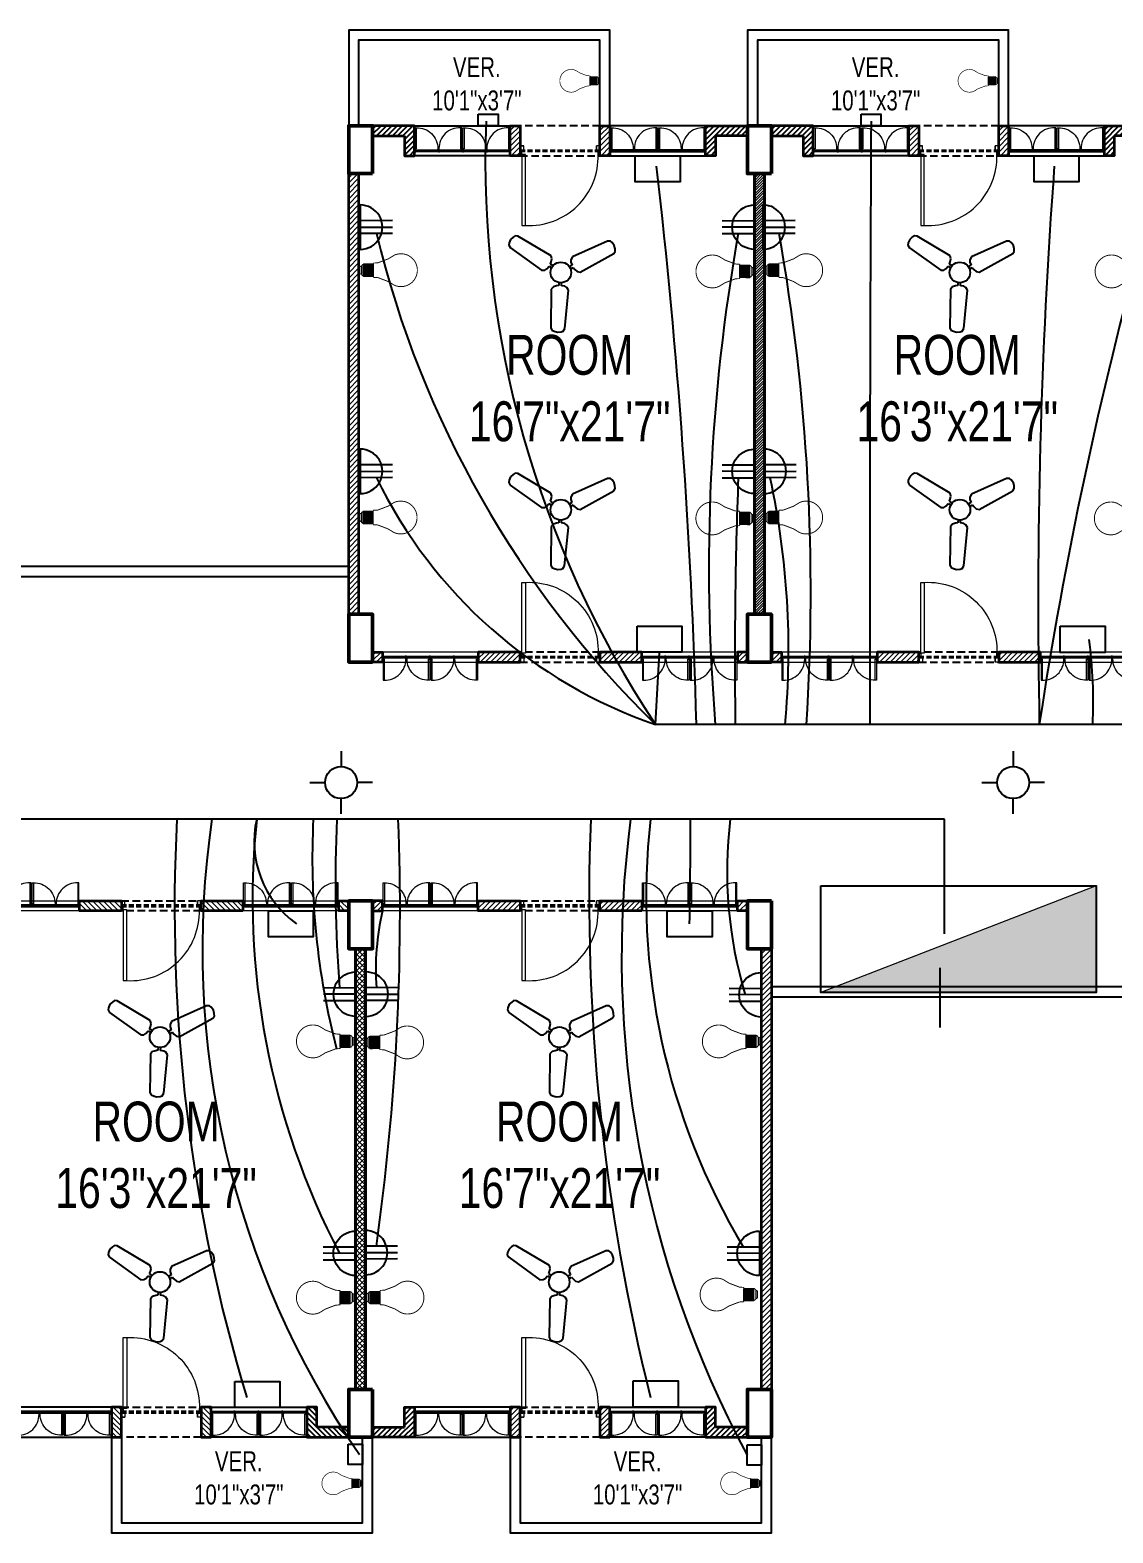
# Model space of a CAD drawing. Header units: inches. Extents: x -20263 to 10253, y -4567 to 3195.
# Drawn here: x -2038 to -1495, y -20 to 733 of the extents above; entities that cross this region are included whole.
import ezdxf

# ---------------------------------------------------------------- set-up
doc = ezdxf.new("R2010")
doc.units = ezdxf.units.IN
doc.header["$MEASUREMENT"] = 0
doc.linetypes.add('ACAD_ISO02W100', pattern=[15, 12, -3])
doc.linetypes.add('DASHED2', pattern=[0.375, 0.25, -0.125])
for name, color, linetype, lineweight in [('A-TEXT', 7, 'Continuous', 5), ('ar-DOOR-WOOD', 44, 'Continuous', 0), ('Main Wall', 250, 'Continuous', 13), ('WALL_SEC_', 170, 'Continuous', 25), ('walll', 7, 'Continuous', 30)]:
    doc.layers.add(name, color=color, linetype=linetype, lineweight=lineweight)
doc.layers.add('hatch brick', color=32, linetype='Continuous', lineweight=0, transparency=0.4)
doc.layers.add('liveline', color=1, linetype='Continuous')
doc.styles.add('SIMPLE', font='romantic.ttf')
pattern_1 = [(45, (-57470.1738, -18662.442), (-1.325825215, 1.325825215), [])]
pattern_2 = [(45, (-1500168.0352, -132548.724), (-1.3258252147, 1.3258252147), [])]

# ---------------------------------------------------------------- blocks, each defined once
blk = doc.blocks.new('DOOR_45')
at = {"layer": 'ar-DOOR-WOOD'}
for p, q in [((-11008.75, 15426.44), (-11008.75, 15424.44)), ((-10968.75, 15426.44), (-11008.75, 15426.44)), ((-10968.75, 15427.44), (-10963.75, 15427.44)), ((-10968.75, 15427.44), (-10968.75, 15426.44)), ((-10968.75, 15424.44), (-10968.75, 15426.44)), ((-10968.75, 15426.44), (-10966.75, 15426.44)), ((-10966.75, 15426.44), (-10966.75, 15425.44)), ((-10966.75, 15425.44), (-10963.75, 15425.44)), ((-10963.75, 15427.44), (-10963.75, 15425.44)), ((-11008.75, 15424.44), (-10968.75, 15424.44)), ((-10968.75, 15382.44), (-10968.75, 15383.44)), ((-10968.75, 15383.44), (-10966.75, 15383.44)), ((-10968.75, 15382.44), (-10963.75, 15382.44)), ((-10966.75, 15384.44), (-10963.75, 15384.44)), ((-10966.75, 15383.44), (-10966.75, 15384.44)), ((-10963.75, 15382.44), (-10963.75, 15384.44))]:
    blk.add_line(p, q, dxfattribs=at)
for points in [[(-10968.75, 15426.44), (-11008.75, 15426.44), (-11008.75, 15424.44), (-10968.75, 15424.44)], [(-10963.75, 15427.44), (-10968.75, 15427.44), (-10968.75, 15426.44), (-10966.75, 15426.44), (-10966.75, 15425.44), (-10963.75, 15425.44)], [(-10968.75, 15383.44), (-10968.75, 15382.44), (-10963.75, 15382.44), (-10963.75, 15384.44), (-10966.75, 15384.44), (-10966.75, 15383.44)]]:
    blk.add_lwpolyline(points, close=True, dxfattribs=at)
blk.add_arc((-10969.89, 15422.35), 38.92, 176.90834, 271.67702, dxfattribs=at)
blk = doc.blocks.new('DOOR_40')
at = {"layer": 'ar-DOOR-WOOD'}
for p, q in [((-11029.1, 15421.4), (-11064.1, 15421.4)), ((-11064.1, 15421.4), (-11064.1, 15419.4)), ((-11064.1, 15419.4), (-11029.1, 15419.4)), ((-11029.1, 15422.4), (-11024.1, 15422.4)), ((-11029.1, 15422.4), (-11029.1, 15421.4)), ((-11029.1, 15419.4), (-11029.1, 15421.4)), ((-11029.1, 15421.4), (-11027.1, 15421.4)), ((-11027.1, 15421.4), (-11027.1, 15420.4)), ((-11027.1, 15420.4), (-11024.1, 15420.4)), ((-11024.1, 15422.4), (-11024.1, 15420.4)), ((-11029.1, 15383.4), (-11027.1, 15383.4)), ((-11029.1, 15382.4), (-11029.1, 15383.4)), ((-11029.1, 15382.4), (-11024.1, 15382.4)), ((-11027.1, 15383.4), (-11027.1, 15384.4)), ((-11027.1, 15384.4), (-11024.1, 15384.4)), ((-11024.1, 15382.4), (-11024.1, 15384.4))]:
    blk.add_line(p, q, dxfattribs=at)
blk.add_arc((-11029.4, 15418.2), 34.8, 178.03, 270.3561, dxfattribs=at)
blk = doc.blocks.new('room 1')
h = blk.add_hatch()
h.set_pattern_fill('ANSI31', color=256, scale=15)
h.paths.add_polyline_path([(1498318.01, 133229.01), (1498318.01, 133219.01), (1498323.01, 133219.01), (1498323.01, 133234.01), (1498302.01, 133234.01), (1498302.01, 133229.01), (1498302.01, 133229.01)])
h = blk.add_hatch()
h.set_pattern_fill('ANSI31', color=256, scale=15)
h.paths.add_polyline_path([(1498474.01, 133229.01), (1498474.01, 133219.01), (1498469.01, 133219.01), (1498469.01, 133234.01), (1498490.01, 133234.01), (1498490.01, 133229.01), (1498490.01, 133229.01)])
at = {"layer": 'hatch brick'}
h = blk.add_hatch(dxfattribs=at)
h.set_pattern_fill('ANSI31', color=256, scale=15)
h.set_pattern_definition([(45, (69, 2), (-1.3258252147, 1.3258252147), [])])
h.paths.add_polyline_path([(1498376.01, 133234.01), (1498376.01, 133219.01), (1498376.01, 133219.01), (1498371.01, 133219.01), (1498371.01, 133234.01)])
h = blk.add_hatch(dxfattribs=at)
h.set_pattern_fill('ANSI31', color=256, scale=15)
h.set_pattern_definition([(45, (114, 2), (-1.3258252147, 1.3258252147), [])])
h.paths.add_polyline_path([(1498421.01, 133234.01), (1498421.01, 133219.01), (1498421.01, 133219.01), (1498416.01, 133219.01), (1498416.01, 133234.01)])
h = blk.add_hatch(dxfattribs=at)
h.set_pattern_fill('ANSI31', color=256, scale=15)
h.paths.add_polyline_path([(1498298.51, 132989.01), (1498293.51, 132989.01), (1498293.51, 133210.01), (1498298.51, 133210.01)])
h = blk.add_hatch(dxfattribs=at)
h.set_pattern_fill('ANSI31', color=256, scale=15)
h.paths.add_polyline_path([(1498493.51, 132989.01), (1498498.51, 132989.01), (1498498.51, 133210.01), (1498493.51, 133210.01)])
h = blk.add_hatch(dxfattribs=at)
h.set_pattern_fill('ANSI31', color=256, scale=15)
h.set_pattern_definition([(45, (-14.5, 0), (-1.3258252147, 1.3258252147), [])])
h.paths.add_polyline_path([(1498302.01, 132970.01), (1498307.01, 132970.01), (1498307.01, 132965.01), (1498302.01, 132965.01)])
h = blk.add_hatch(dxfattribs=at)
h.set_pattern_fill('ANSI31', color=256, scale=15)
h.set_pattern_definition([(45, (-5, -252), (-1.3258252147, 1.3258252147), [])])
h.paths.add_polyline_path([(1498376.01, 132970.01), (1498355.01, 132970.01), (1498355.01, 132965.01), (1498376.01, 132965.01)])
h = blk.add_hatch(dxfattribs=at)
h.set_pattern_fill('ANSI31', color=256, scale=15)
h.set_pattern_definition([(45, (1.2113, 4e-09), (-1.3258252147, 1.3258252147), [])])
h.paths.add_polyline_path([(1498437.01, 132970.01), (1498416.01, 132970.01), (1498416.01, 132965.01), (1498437.01, 132965.01)])
h = blk.add_hatch(dxfattribs=at)
h.set_pattern_fill('ANSI31', color=256, scale=15)
h.paths.add_polyline_path([(1498490.01, 132970.01), (1498485.01, 132970.01), (1498485.01, 132965.01), (1498490.01, 132965.01)])
for points in [[(1498323.01, 133234.01), (1498371.01, 133234.01), (1498371.01, 133219.01), (1498323.01, 133219.01)], [(1498469.01, 133234.01), (1498421.01, 133234.01), (1498421.01, 133219.01), (1498469.01, 133219.01)]]:
    blk.add_lwpolyline(points, close=True)
at = {"linetype": 'DASHED2', "ltscale": 15}
for points in [[(1498376.01, 133219.01), (1498416.01, 133219.01), (1498416.01, 133234.01), (1498376.01, 133234.01)], [(1498376.01, 132965.01), (1498416.01, 132965.01), (1498416.01, 132970.01), (1498376.01, 132970.01)]]:
    blk.add_lwpolyline(points, close=True, dxfattribs=at)
at = {"layer": 'Main Wall', "color": 1, "lineweight": 50}
for points in [[(1498302.01, 133210.01), (1498290.01, 133210.01), (1498290.01, 133234.01), (1498302.01, 133234.01), (1498302.01, 133210.01)], [(1498502.01, 133210.01), (1498490.01, 133210.01), (1498490.01, 133234.01), (1498502.01, 133234.01), (1498502.01, 133210.01)], [(1498302.01, 132965.01), (1498290.01, 132965.01), (1498290.01, 132989.01), (1498302.01, 132989.01), (1498302.01, 132965.01)], [(1498502.01, 132965.01), (1498490.01, 132965.01), (1498490.01, 132989.01), (1498502.01, 132989.01), (1498502.01, 132965.01)]]:
    blk.add_lwpolyline(points, dxfattribs=at)
at = {"layer": 'Main Wall', "lineweight": 35}
for points in [[(1498318.01, 133229.01), (1498318.01, 133219.01), (1498323.01, 133219.01), (1498323.01, 133234.01), (1498302.01, 133234.01), (1498302.01, 133229.01), (1498302.01, 133229.01), (1498302.01, 133229.01), (1498318.01, 133229.01)], [(1498474.01, 133229.01), (1498474.01, 133219.01), (1498469.01, 133219.01), (1498469.01, 133234.01), (1498490.01, 133234.01), (1498490.01, 133229.01), (1498490.01, 133229.01), (1498490.01, 133229.01), (1498474.01, 133229.01)], [(1498376.01, 132970.01), (1498376.01, 132970.01), (1498355.01, 132970.01), (1498355.01, 132965.01), (1498376.01, 132965.01), (1498376.01, 132970.01)]]:
    blk.add_lwpolyline(points, dxfattribs=at)
for points in [[(1498376.01, 133234.01), (1498376.01, 133219.01), (1498376.01, 133219.01), (1498376.01, 133219.01), (1498371.01, 133219.01), (1498371.01, 133234.01)], [(1498421.01, 133234.01), (1498421.01, 133219.01), (1498421.01, 133219.01), (1498421.01, 133219.01), (1498416.01, 133219.01), (1498416.01, 133234.01)], [(1498298.51, 132989.01), (1498293.51, 132989.01), (1498293.51, 133210.01), (1498298.51, 133210.01)], [(1498493.51, 132989.01), (1498498.51, 132989.01), (1498498.51, 133210.01), (1498493.51, 133210.01)], [(1498302.01, 132970.01), (1498307.01, 132970.01), (1498307.01, 132965.01), (1498302.01, 132965.01)], [(1498437.01, 132970.01), (1498416.01, 132970.01), (1498416.01, 132965.01), (1498437.01, 132965.01)], [(1498490.01, 132970.01), (1498485.01, 132970.01), (1498485.01, 132965.01), (1498490.01, 132965.01)]]:
    blk.add_lwpolyline(points, close=True, dxfattribs=at)
at = {"layer": 'Main Wall', "color": 150}
for points in [[(1498371.01, 133221.01), (1498323.61, 133221.01), (1498323.61, 133222.01), (1498371.01, 133222.01)], [(1498371.01, 133221.01), (1498323.61, 133221.01), (1498323.61, 133221.51), (1498371.01, 133221.51)], [(1498421.01, 133221.01), (1498468.41, 133221.01), (1498468.41, 133222.01), (1498421.01, 133222.01)], [(1498421.01, 133221.01), (1498468.41, 133221.01), (1498468.41, 133221.51), (1498421.01, 133221.51)], [(1498307.01, 132968.01), (1498354.41, 132968.01), (1498354.41, 132967.01), (1498307.01, 132967.01)], [(1498307.01, 132968.01), (1498354.41, 132968.01), (1498354.41, 132967.51), (1498307.01, 132967.51)], [(1498437.61, 132968.01), (1498484.41, 132968.01), (1498484.41, 132967.01), (1498437.61, 132967.01)], [(1498437.61, 132968.01), (1498484.41, 132968.01), (1498484.41, 132967.51), (1498437.61, 132967.51)]]:
    blk.add_lwpolyline(points, close=True, dxfattribs=at)
at = {"layer": 'Main Wall', "color": 150, "linetype": 'DASHED2', "ltscale": 10}
for points in [[(1498376.01, 133222.01), (1498416.01, 133222.01), (1498416.01, 133221.01), (1498376.01, 133221.01)], [(1498376.01, 133222.01), (1498416.01, 133222.01), (1498416.01, 133221.51), (1498376.01, 133221.51)], [(1498376.01, 132968.01), (1498416.01, 132968.01), (1498416.01, 132967.01), (1498376.01, 132967.01)], [(1498376.01, 132968.01), (1498416.01, 132968.01), (1498416.01, 132967.51), (1498376.01, 132967.51)]]:
    blk.add_lwpolyline(points, close=True, dxfattribs=at)
at = {"layer": 'Main Wall'}
for points in [[(1498307.01, 132965.01), (1498355.01, 132965.01), (1498355.01, 132970.01), (1498307.01, 132970.01)], [(1498437.01, 132965.01), (1498485.01, 132965.01), (1498485.01, 132970.01), (1498437.01, 132970.01)]]:
    blk.add_lwpolyline(points, close=True, dxfattribs=at)
at = {"layer": 'Main Wall', "extrusion": (0, 0, -1)}
for name, p, xscale, yscale, zscale, rotation in [('DOOR_40', (-1502949.75, 129913.77), 0.2999999999999545, 0.2999999999999545, -0.2999999999999545, 270), ('DOOR_40', (-1502973.75, 129913.77), 0.2999999999999545, 0.2999999999999545, -0.2999999999999545, 270), ('DOOR_40', (-1493818.28, 129913.77), -0.2999999999999545, 0.2999999999999545, -0.2999999999999545, 90), ('DOOR_40', (-1493842.28, 129913.77), -0.2999999999999545, 0.2999999999999545, -0.2999999999999545, 90), ('DOOR_45', (-1512089.3, 142969.57), -0.8888888888889142, 0.8888888888889142, -0.8888888888889142, 270), ('DOOR_45', (-1512089.3, 123219.46), 0.8888888888889142, 0.8888888888889142, -0.8888888888889142, 270), ('DOOR_40', (-1493704.28, 136275.25), 0.2999999999999545, 0.2999999999999545, -0.2999999999999545, 90), ('DOOR_40', (-1493728.28, 136275.25), 0.2999999999999545, 0.2999999999999545, -0.2999999999999545, 90), ('DOOR_40', (-1493834.28, 136275.25), 0.2999999999999545, 0.2999999999999545, -0.2999999999999545, 90), ('DOOR_40', (-1493858.28, 136275.25), 0.2999999999999545, 0.2999999999999545, -0.2999999999999545, 90)]:
    blk.add_blockref(name, p, dxfattribs=dict(at, xscale=xscale, yscale=yscale, zscale=zscale, rotation=rotation))
at = {"layer": 'Main Wall'}
for p, xscale, yscale, zscale, rotation in [((1493720.28, 129913.77), 0.2999999999999545, 0.2999999999999545, 0.2999999999999545, 270), ((1493744.28, 129913.77), 0.2999999999999545, 0.2999999999999545, 0.2999999999999545, 270), ((1503047.75, 129913.77), -0.2999999999999545, 0.2999999999999545, 0.2999999999999546, 90), ((1503071.75, 129913.77), -0.2999999999999545, 0.2999999999999545, 0.2999999999999546, 90), ((1502933.75, 136275.25), 0.2999999999999546, 0.2999999999999546, 0.2999999999999546, 90), ((1502957.75, 136275.25), 0.2999999999999546, 0.2999999999999546, 0.2999999999999546, 90), ((1503063.75, 136275.25), 0.2999999999999546, 0.2999999999999546, 0.2999999999999546, 90), ((1503087.75, 136275.25), 0.2999999999999546, 0.2999999999999546, 0.2999999999999546, 90)]:
    blk.add_blockref('DOOR_40', p, dxfattribs=dict(at, xscale=xscale, yscale=yscale, zscale=zscale, rotation=rotation))
blk = doc.blocks.new('LED')
for p, q in [((-12.1, -25.6), (11.9, -25.6)), ((-11.6, -7.7), (11.7, -7.7)), ((-11.6, -11), (11.7, -9.6)), ((-11.6, -13.3), (11.7, -11.8)), ((-11.5, -15.5), (11.8, -14.1)), ((-11.3, -17.8), (11.9, -16.3)), ((-11.2, -20), (12.1, -18.6)), ((-11.2, -22.2), (12.1, -20.8)), ((-11.2, -24.5), (12.1, -23.1))]:
    blk.add_line(p, q)
at = {"lineweight": 9}
blk.add_line((7.8, -3.1), (-7.8, -3.1), dxfattribs=at)
for points, const_width in [([(5.3, 0), (5.4, 0), (5.7, 0), (6.1, -0.1), (6.6, -0.3), (7, -0.6), (7.2, -0.9), (7.4, -1.2), (7.5, -1.5), (7.7, -2), (7.7, -2.5), (7.8, -3.1), (7.7, -2.5), (7.7, -2), (7.5, -1.5), (7.4, -1.2), (7.2, -0.9), (7, -0.6), (6.6, -0.3), (6.1, -0.1), (5.7, 0), (5.4, 0), (5.3, 0), (-5.3, 0), (-5.4, 0), (-5.5, 0), (-5.8, 0), (-6.1, -0.1), (-6.4, -0.2), (-6.7, -0.5), (-7, -0.7), (-7.3, -1.1), (-7.6, -1.7), (-7.7, -2.3), (-7.8, -3.1), (-7.8, -3.1), (-7.9, -3.2), (-8.1, -3.2), (-8.3, -3.3), (-8.9, -3.6), (-9.6, -4.1), (-10.3, -4.7), (-11, -5.4), (-11.2, -5.9), (-11.4, -6.4), (-11.6, -7), (-11.6, -7.7), (-12.2, -7.7), (-12.1, -26)], 2), ([(-5.3, 0), (-5.4, 0), (-5.5, 0), (-5.8, 0), (-6.1, -0.1), (-6.4, -0.2), (-6.7, -0.5), (-7, -0.7), (-7.3, -1.1), (-7.6, -1.7), (-7.7, -2.3), (-7.8, -3.1)], 1), ([(-0.1, -111.1), (-0.2, -111.1), (-1, -111.1), (-1.8, -111.1), (-2.6, -111.1), (-3.4, -111), (-4.2, -110.9), (-5, -110.8), (-5.8, -110.6), (-6.6, -110.5), (-7.4, -110.3), (-8.1, -110.1), (-8.9, -109.9), (-9.6, -109.7), (-10.4, -109.5), (-11.1, -109.2), (-11.8, -108.9), (-12.5, -108.7), (-13.2, -108.3), (-13.9, -108), (-14.6, -107.7), (-15.3, -107.3), (-16, -106.9), (-16.6, -106.6), (-17.3, -106.2), (-17.9, -105.7), (-18.5, -105.3), (-19.2, -104.8), (-19.8, -104.4), (-20.4, -103.9), (-20.9, -103.4), (-21.5, -102.9), (-22.1, -102.4), (-22.6, -101.9), (-23.1, -101.3), (-23.7, -100.8), (-24.2, -100.2), (-24.6, -99.6), (-25.1, -99), (-25.6, -98.4), (-26, -97.8), (-26.5, -97.2), (-26.9, -96.5), (-27.3, -95.9), (-27.7, -95.2), (-28.1, -94.6), (-28.4, -93.9), (-28.8, -93.2), (-29.1, -92.5), (-29.4, -91.8), (-29.7, -91.1), (-30, -90.4), (-30.2, -89.6), (-30.5, -88.9), (-30.7, -88.1), (-30.9, -87.4), (-31.1, -86.6), (-31.2, -85.9), (-31.4, -85.1), (-31.5, -84.3), (-31.6, -83.5), (-31.7, -82.7), (-31.8, -81.9), (-31.8, -81.1), (-31.9, -80.3), (-31.9, -79.5), (-31.9, -78.2), (-31.8, -77), (-31.7, -75.8), (-31.5, -74.6), (-31.3, -73.4), (-31.1, -72.2), (-30.8, -71.1), (-30.4, -69.9), (-30, -68.8), (-29.6, -67.7), (-29.2, -66.6), (-22.1, -55), (-14.6, -35.3), (-14.1, -29.7), (-14.1, -27.1), (-12.1, -25.6)], 1.8), ([(-0.1, -111.1), (0, -111.1), (0.8, -111.1), (1.6, -111.1), (2.5, -111.1), (3.3, -111), (4, -110.9), (4.8, -110.8), (5.6, -110.6), (6.4, -110.5), (7.2, -110.3), (7.9, -110.1), (8.7, -109.9), (9.4, -109.7), (10.2, -109.5), (10.9, -109.2), (11.6, -108.9), (12.3, -108.7), (13, -108.3), (13.7, -108), (14.4, -107.7), (15.1, -107.3), (15.8, -106.9), (16.4, -106.6), (17.1, -106.2), (17.7, -105.7), (18.3, -105.3), (19, -104.8), (19.6, -104.4), (20.2, -103.9), (20.7, -103.4), (21.3, -102.9), (21.9, -102.4), (22.4, -101.9), (22.9, -101.3), (23.5, -100.8), (24, -100.2), (24.5, -99.6), (24.9, -99), (25.4, -98.4), (25.8, -97.8), (26.3, -97.2), (26.7, -96.5), (27.1, -95.9), (27.5, -95.2), (27.9, -94.6), (28.2, -93.9), (28.6, -93.2), (28.9, -92.5), (29.2, -91.8), (29.5, -91.1), (29.8, -90.4), (30, -89.6), (30.3, -88.9), (30.5, -88.1), (30.7, -87.4), (30.9, -86.6), (31, -85.9), (31.2, -85.1), (31.3, -84.3), (31.4, -83.5), (31.5, -82.7), (31.6, -81.9), (31.6, -81.1), (31.7, -80.3), (31.7, -79.5), (31.7, -78.2), (31.6, -77), (31.5, -75.8), (31.3, -74.6), (31.1, -73.4), (30.9, -72.2), (30.6, -71.1), (30.2, -69.9), (29.9, -68.8), (29.4, -67.7), (29, -66.6), (21.9, -55), (14.4, -35.3), (13.9, -29.7), (13.9, -27.1), (11.9, -25.6)], 1.8), ([(11.9, -26.1), (11.9, -7.7), (11.7, -7.7), (11.6, -7), (11.4, -6.4), (11.2, -5.9), (11, -5.4), (10.3, -4.7), (9.6, -4.1), (8.9, -3.6), (8.3, -3.3), (7.9, -3.2), (7.8, -3.1), (7.8, -3.1)], 2)]:
    blk.add_lwpolyline(points, dxfattribs=dict(const_width=const_width))
at = {"color": 7, "lineweight": 20}
blk.add_open_spline([(-9.8, -25.6), (-9.8, -25.6), (9.4, -25.6), (9.4, -25.6)], degree=3, dxfattribs=at)
blk = doc.blocks.new('6')
at = {"color": 7}
for p, q in [((3268, -2243), (3260, -2275)), ((3260, -2275), (3351, -2687)), ((3285, -2228), (3268, -2243)), ((3322, -2211), (3285, -2228)), ((3359, -2211), (3322, -2211)), ((3387, -2215), (3359, -2211)), ((3407, -2236), (3387, -2215)), ((3533, -2638), (3407, -2236)), ((3351, -2687), (3378, -2709)), ((3378, -2709), (3403, -2714)), ((3403, -2714), (3440, -2709)), ((3440, -2709), (3450, -2742)), ((3468, -2701), (3489, -2690)), ((3477, -2735), (3468, -2701)), ((3489, -2690), (3518, -2669)), ((3518, -2669), (3533, -2638)), ((3291, -2913), (3005, -3223)), ((3325, -2910), (3291, -2913)), ((3357, -2925), (3325, -2910)), ((3378, -2938), (3357, -2925)), ((3403, -2913), (3378, -2938)), ((3399, -2958), (3423, -2933)), ((3422, -2988), (3399, -2958)), ((3594, -2888), (3628, -2897)), ((3635, -2869), (3601, -2861)), ((3628, -2897), (3627, -2922)), ((3627, -2922), (3631, -2958)), ((3631, -2958), (3650, -2985)), ((3649, -2835), (3635, -2869)), ((3666, -2816), (3649, -2835)), ((3699, -2804), (3666, -2816)), ((4101, -2931), (3699, -2804)), ((4124, -2954), (4101, -2931)), ((4129, -2976), (4124, -2954)), ((3113, -3331), (3424, -3046)), ((3429, -3011), (3422, -2988)), ((3424, -3046), (3429, -3011)), ((3650, -2985), (4061, -3078)), ((4061, -3078), (4089, -3071)), ((4089, -3071), (4107, -3048)), ((4107, -3048), (4125, -3016)), ((4125, -3016), (4129, -2976)), ((3005, -3223), (2997, -3251)), ((2997, -3251), (3008, -3278)), ((3008, -3278), (3026, -3309)), ((3026, -3309), (3059, -3333)), ((3059, -3333), (3081, -3340)), ((3081, -3340), (3113, -3331))]:
    blk.add_line(p, q, dxfattribs=at)
blk.add_circle((3491, -2846), 113, dxfattribs=at)
blk = doc.blocks.new('3 pin')
at = {"layer": 'WALL_SEC_', "color": 3, "lineweight": 25}
for p, q in [((10035.5, 6358.5), (10035.5, 6351.5)), ((10045.69, 6353.52), (10035.5, 6353.52)), ((10035.5, 6351.5), (10035.5, 6344.5)), ((10035.5, 6351.5), (10045.69, 6351.5)), ((10045.69, 6349.48), (10035.5, 6349.48))]:
    blk.add_line(p, q, dxfattribs=at)
blk.add_arc((10035.5, 6351.5), 7, 270, 90, dxfattribs=at)

msp = doc.modelspace()

# ---------------------------------------------------------------- hatches: boundary and pattern name
h = msp.add_hatch()
h.set_pattern_fill('ANSI31', color=256, scale=15)
h.set_pattern_definition(pattern_2)
h.paths.add_polyline_path([(-1850.022, 680.289), (-1850.022, 670.289), (-1845.022, 670.289), (-1845.022, 685.289), (-1866.022, 685.289), (-1866.022, 680.289), (-1866.022, 680.289)])
h = msp.add_hatch()
h.set_pattern_fill('ANSI31', color=256, scale=15)
h.set_pattern_definition(pattern_2)
h.paths.add_polyline_path([(-1694.022, 680.289), (-1694.022, 670.289), (-1699.022, 670.289), (-1699.022, 685.289), (-1678.022, 685.289), (-1678.022, 680.289), (-1678.022, 680.289)])
h = msp.add_hatch()
h.set_pattern_fill('ANSI31', color=256, scale=15)
h.set_pattern_definition(pattern_1)
h.paths.add_polyline_path([(-1850.022, 32.539), (-1850.022, 42.539), (-1845.022, 42.539), (-1845.022, 27.539), (-1866.022, 27.539), (-1866.022, 32.539), (-1866.022, 32.539)])
h = msp.add_hatch()
h.set_pattern_fill('ANSI31', color=256, scale=15)
h.set_pattern_definition(pattern_1)
h.paths.add_polyline_path([(-1694.022, 32.539), (-1694.022, 42.539), (-1699.022, 42.539), (-1699.022, 27.539), (-1678.022, 27.539), (-1678.022, 32.539), (-1678.022, 32.539)])
at = {"layer": 'hatch brick'}
h = msp.add_hatch(dxfattribs=at)
h.set_pattern_fill('ANSI31', color=256, scale=15)
h.set_pattern_definition([(45, (-1500099.0352, -132546.724), (-1.3258252147, 1.3258252147), [])])
h.paths.add_polyline_path([(-1792.022, 685.289), (-1792.022, 670.289), (-1792.022, 670.289), (-1797.022, 670.289), (-1797.022, 685.289)])
h = msp.add_hatch(dxfattribs=at)
h.set_pattern_fill('ANSI31', color=256, scale=15)
h.set_pattern_definition([(45, (-1500054.0352, -132546.724), (-1.3258252147, 1.3258252147), [])])
h.paths.add_polyline_path([(-1747.022, 685.289), (-1747.022, 670.289), (-1747.022, 670.289), (-1752.022, 670.289), (-1752.022, 685.289)])
h = msp.add_hatch(dxfattribs=at)
h.set_pattern_fill('ANSI31', color=256, scale=15)
h.set_pattern_definition([(45, (-1500171.5352, -132548.724), (-1.3258252147, 1.3258252147), [])])
h.paths.add_polyline_path([(-1873.022, 440.289), (-1878.022, 440.289), (-1878.022, 661.289), (-1873.022, 661.289)])
h = msp.add_hatch(dxfattribs=at)
h.set_pattern_fill('ANSI31', color=256, scale=15)
h.set_pattern_definition(pattern_2)
h.paths.add_polyline_path([(-1674.522, 440.289), (-1669.522, 440.289), (-1669.522, 661.289), (-1674.522, 661.289)])
h = msp.add_hatch(dxfattribs=at)
h.set_pattern_fill('ANSI31', color=256, scale=15)
h.set_pattern_definition([(45, (-1500182.5352, -132548.724), (-1.3258252147, 1.3258252147), [])])
h.paths.add_polyline_path([(-1866.022, 421.289), (-1861.022, 421.289), (-1861.022, 416.289), (-1866.022, 416.289)])
h = msp.add_hatch(dxfattribs=at)
h.set_pattern_fill('ANSI31', color=256, scale=15)
h.set_pattern_definition([(45, (-1500173.0352, -132800.724), (-1.3258252147, 1.3258252147), [])])
h.paths.add_polyline_path([(-1792.022, 421.289), (-1813.022, 421.289), (-1813.022, 416.289), (-1792.022, 416.289)])
h = msp.add_hatch(dxfattribs=at)
h.set_pattern_fill('ANSI31', color=256, scale=15)
h.set_pattern_definition([(45, (-1500166.8239, -132548.724), (-1.3258252147, 1.3258252147), [])])
h.paths.add_polyline_path([(-1731.022, 421.289), (-1752.022, 421.289), (-1752.022, 416.289), (-1731.022, 416.289)])
h = msp.add_hatch(dxfattribs=at)
h.set_pattern_fill('ANSI31', color=256, scale=15)
h.set_pattern_definition(pattern_2)
h.paths.add_polyline_path([(-1678.022, 421.289), (-1683.022, 421.289), (-1683.022, 416.289), (-1678.022, 416.289)])
h = msp.add_hatch(dxfattribs=at)
h.set_pattern_fill('ANSI31', color=256, scale=15)
h.set_pattern_definition([(45, (-57484.6738, -18662.442), (-1.325825215, 1.325825215), [])])
h.paths.add_polyline_path([(-1866.022, 291.539), (-1861.022, 291.539), (-1861.022, 296.539), (-1866.022, 296.539)])
h = msp.add_hatch(dxfattribs=at)
h.set_pattern_fill('ANSI31', color=256, scale=15)
h.set_pattern_definition([(45, (-57475.1738, -18914.442), (-1.325825215, 1.325825215), [])])
h.paths.add_polyline_path([(-1792.022, 291.539), (-1813.022, 291.539), (-1813.022, 296.539), (-1792.022, 296.539)])
h = msp.add_hatch(dxfattribs=at)
h.set_pattern_fill('ANSI31', color=256, scale=15)
h.set_pattern_definition([(45, (-57468.9625, -18662.442), (-1.325825215, 1.325825215), [])])
h.paths.add_polyline_path([(-1731.022, 291.539), (-1752.022, 291.539), (-1752.022, 296.539), (-1731.022, 296.539)])
h = msp.add_hatch(dxfattribs=at)
h.set_pattern_fill('ANSI31', color=256, scale=15)
h.set_pattern_definition(pattern_1)
h.paths.add_polyline_path([(-1678.022, 291.539), (-1683.022, 291.539), (-1683.022, 296.539), (-1678.022, 296.539)])
h = msp.add_hatch(dxfattribs=at)
h.set_pattern_fill('ANSI31', color=256, scale=15)
h.set_pattern_definition(pattern_1)
h.paths.add_polyline_path([(-1869.522, 272.539), (-1874.522, 272.539), (-1874.522, 51.539), (-1869.522, 51.539)])
h = msp.add_hatch(dxfattribs=at)
h.set_pattern_fill('ANSI31', color=256, scale=15)
h.set_pattern_definition([(45, (-57466.6738, -18662.442), (-1.325825215, 1.325825215), [])])
h.paths.add_polyline_path([(-1671.022, 272.539), (-1666.022, 272.539), (-1666.022, 51.539), (-1671.022, 51.539)])
h = msp.add_hatch(dxfattribs=at)
h.set_pattern_fill('ANSI31', color=256, scale=15)
h.set_pattern_definition([(45, (-57401.1738, -18660.442), (-1.325825215, 1.325825215), [])])
h.paths.add_polyline_path([(-1792.022, 27.539), (-1792.022, 42.539), (-1792.022, 42.539), (-1797.022, 42.539), (-1797.022, 27.539)])
h = msp.add_hatch(dxfattribs=at)
h.set_pattern_fill('ANSI31', color=256, scale=15)
h.set_pattern_definition([(45, (-57356.1738, -18660.442), (-1.325825215, 1.325825215), [])])
h.paths.add_polyline_path([(-1747.022, 27.539), (-1747.022, 42.539), (-1747.022, 42.539), (-1752.022, 42.539), (-1752.022, 27.539)])
at = {"layer": 'walll', "linetype": 'ACAD_ISO02W100', "lineweight": 20}
h = msp.add_hatch(color=7, dxfattribs=at)
h.dxf.hatch_style = 1
h.paths.add_polyline_path([(-1503.192, 250.582), (-1503.192, 304.123), (-1641.162, 250.582)])

# ---------------------------------------------------------------- linework, layer by layer
at = {"color": 30, "true_color": 0xf8991e}
for p, q in [((-1881.835, 371.576), (-1881.835, 363.889)), ((-1544.749, 371.576), (-1544.749, 363.889)), ((-1897.557, 355.855), (-1889.869, 355.855)), ((-1866.114, 355.855), (-1873.802, 355.855)), ((-1560.47, 355.855), (-1552.783, 355.855)), ((-1529.028, 355.855), (-1536.715, 355.855)), ((-1881.835, 340.134), (-1881.835, 347.821)), ((-1544.749, 340.134), (-1544.749, 347.821))]:
    msp.add_line(p, q, dxfattribs=at)
at = {"color": 7, "lineweight": 20}
msp.add_line((-1503.192, 304.123), (-1641.162, 250.582), dxfattribs=at)
for points in [[(-1747.022, 685.289), (-1747.022, 733.289), (-1878.022, 733.289), (-1878.022, 685.289)], [(-1547.022, 685.289), (-1547.022, 733.289), (-1678.022, 733.289), (-1678.022, 685.289)], [(-1752.022, 685.289), (-1752.022, 728.289), (-1873.022, 728.289), (-1873.022, 685.289)], [(-1552.022, 685.289), (-1552.022, 728.289), (-1673.022, 728.289), (-1673.022, 685.289)], [(-1997.022, 27.539), (-1997.022, -20.461), (-1866.022, -20.461), (-1866.022, 27.539)], [(-1992.022, 27.539), (-1992.022, -15.461), (-1871.022, -15.461), (-1871.022, 27.539)], [(-1797.022, 27.539), (-1797.022, -20.461), (-1666.022, -20.461), (-1666.022, 27.539)], [(-1792.022, 27.539), (-1792.022, -15.461), (-1671.022, -15.461), (-1671.022, 27.539)]]:
    msp.add_lwpolyline(points)
at = {"color": 116, "true_color": 0x136734}
for points in [[(-1813.046, 691.034), (-1803.088, 691.034), (-1803.088, 685.289), (-1813.046, 685.289)], [(-1621.022, 691.034), (-1611.064, 691.034), (-1611.064, 685.289), (-1621.022, 685.289)], [(-1734.275, 670.289), (-1711.768, 670.289), (-1711.768, 657.205), (-1734.275, 657.205)], [(-1534.275, 670.289), (-1511.768, 670.289), (-1511.768, 657.205), (-1534.275, 657.205)], [(-1733.376, 434.334), (-1710.869, 434.334), (-1710.869, 421.25), (-1733.376, 421.25)], [(-1521.149, 434.245), (-1498.642, 434.245), (-1498.642, 421.162), (-1521.149, 421.162)], [(-1918.275, 291.539), (-1895.768, 291.539), (-1895.768, 278.455), (-1918.275, 278.455)], [(-1718.275, 291.539), (-1695.768, 291.539), (-1695.768, 278.455), (-1718.275, 278.455)], [(-1935.099, 55.546), (-1912.592, 55.546), (-1912.592, 42.463), (-1935.099, 42.463)], [(-1735.314, 55.771), (-1712.806, 55.771), (-1712.806, 42.687), (-1735.314, 42.687)], [(-1878.261, 24.05), (-1871.029, 24.05), (-1871.029, 13.849), (-1878.261, 13.849)], [(-1678.232, 23.667), (-1671, 23.667), (-1671, 13.467), (-1678.232, 13.467)]]:
    msp.add_lwpolyline(points, close=True, dxfattribs=at)
for points in [[(-1845.022, 685.289), (-1797.022, 685.289), (-1797.022, 670.289), (-1845.022, 670.289)], [(-1699.022, 685.289), (-1747.022, 685.289), (-1747.022, 670.289), (-1699.022, 670.289)], [(-2266.022, 459.289), (-1878.022, 459.289), (-1878.022, 464.289), (-2266.022, 464.289)], [(-1666.022, 248.476), (-1478.022, 248.476), (-1478.022, 253.476), (-1666.022, 253.476)], [(-1845.022, 27.539), (-1797.022, 27.539), (-1797.022, 42.539), (-1845.022, 42.539)], [(-1699.022, 27.539), (-1747.022, 27.539), (-1747.022, 42.539), (-1699.022, 42.539)]]:
    msp.add_lwpolyline(points, close=True)
at = {"linetype": 'DASHED2', "ltscale": 15}
for points in [[(-1792.022, 670.289), (-1752.022, 670.289), (-1752.022, 685.289), (-1792.022, 685.289)], [(-1792.022, 416.289), (-1752.022, 416.289), (-1752.022, 421.289), (-1792.022, 421.289)], [(-1792.022, 296.539), (-1752.022, 296.539), (-1752.022, 291.539), (-1792.022, 291.539)], [(-1792.022, 42.539), (-1752.022, 42.539), (-1752.022, 27.539), (-1792.022, 27.539)]]:
    msp.add_lwpolyline(points, close=True, dxfattribs=at)
at = {"color": 7, "lineweight": -3}
msp.add_lwpolyline([(-1641.162, 304.123), (-1503.192, 304.123), (-1503.192, 250.582), (-1641.162, 250.582)], close=True, dxfattribs=at)
at = {"color": 30, "true_color": 0xf8991e}
for centre in [(-1881.835, 355.855), (-1544.749, 355.855)]:
    msp.add_circle(centre, 8.034, dxfattribs=at)
at = {"layer": 'liveline'}
for p, q in [((-1724.141, 385.021), (-1722.122, 421.25)), ((-1174.141, 385.021), (-1724.141, 385.021)), ((-1579.141, 337.521), (-2314.141, 337.521)), ((-1579.141, 280.021), (-1579.141, 337.521)), ((-1581.508, 263.009), (-1581.508, 233.009))]:
    msp.add_line(p, q, dxfattribs=at)
for centre, radius, start, end in [((-1298.033, 667.946), 511.482, 177.806657, 213.583191), ((44556.823, 445.021), 46173.502, 179.6990852, 180.0744528), ((-4879.763, 298.709), 3177.328, 1.556637, 6.620322), ((1458.776, 445.021), 2991.019, 175.781883, 181.149434), ((-1365.121, 752.019), 513.403, 193.604758, 225.629571), ((-737.345, 463.771), 960.031, 169.952961, 184.705182), ((-2671.628, 451.43), 1025.359, 356.286571, 10.10064), ((567.571, 66.093), 2123.301, 164.564219, 171.361255), ((-1644.746, 615.895), 244.144, 206.021736, 251.022546), ((742.962, 417.521), 2427.321, 177.845716, 180.76717), ((-2065.252, 422.521), 407.839, 354.724315, 12.211298), ((-1748.429, 396.172), 243.835, 357.37889, 7.430013), ((-1118.069, 292.521), 847.267, 176.955478, 196.807969), ((-1503.595, 272.521), 447.789, 171.653585, 214.490901), ((-1542.072, 297.521), 384.156, 174.023287, 207.560423), ((-1874.766, 326.271), 50.64, 167.164391, 234.544526), ((-1516.052, 317.823), 380.227, 177.030394, 194.543041), ((-1240.909, 305.683), 643.801, 177.165354, 184.694351), ((-3056.351, 292.061), 1204.089, 351.945114, 2.163691), ((-726.641, 297.521), 1030.776, 177.776039, 194.036243), ((-1211.997, 268.771), 529.129, 172.534419, 208.220161), ((-1387.385, 298.771), 341.461, 173.483876, 210.983613), ((-3944.035, 327.521), 2237.417, 358.911594, 0.256081), ((-1474.255, 311.271), 214.002, 172.954201, 196.783649), ((-1734.986, 261.937), 129.466, 166.782391, 183.972522)]:
    msp.add_arc(centre, radius, start, end, dxfattribs=at)
at = {"layer": 'Main Wall', "color": 1, "lineweight": 50}
for points in [[(-1866.022, 661.289), (-1878.022, 661.289), (-1878.022, 685.289), (-1866.022, 685.289), (-1866.022, 661.289)], [(-1666.022, 661.289), (-1678.022, 661.289), (-1678.022, 685.289), (-1666.022, 685.289), (-1666.022, 661.289)], [(-1866.022, 416.289), (-1878.022, 416.289), (-1878.022, 440.289), (-1866.022, 440.289), (-1866.022, 416.289)], [(-1666.022, 416.289), (-1678.022, 416.289), (-1678.022, 440.289), (-1666.022, 440.289), (-1666.022, 416.289)], [(-1866.022, 296.539), (-1878.022, 296.539), (-1878.022, 272.539), (-1866.022, 272.539), (-1866.022, 296.539)], [(-1666.022, 296.539), (-1678.022, 296.539), (-1678.022, 272.539), (-1666.022, 272.539), (-1666.022, 296.539)], [(-1866.022, 51.539), (-1878.022, 51.539), (-1878.022, 27.539), (-1866.022, 27.539), (-1866.022, 51.539)], [(-1666.022, 51.539), (-1678.022, 51.539), (-1678.022, 27.539), (-1666.022, 27.539), (-1666.022, 51.539)]]:
    msp.add_lwpolyline(points, dxfattribs=at)
at = {"layer": 'Main Wall', "lineweight": 35}
for points in [[(-1850.022, 680.289), (-1850.022, 670.289), (-1845.022, 670.289), (-1845.022, 685.289), (-1866.022, 685.289), (-1866.022, 680.289), (-1866.022, 680.289), (-1866.022, 680.289), (-1850.022, 680.289)], [(-1694.022, 680.289), (-1694.022, 670.289), (-1699.022, 670.289), (-1699.022, 685.289), (-1678.022, 685.289), (-1678.022, 680.289), (-1678.022, 680.289), (-1678.022, 680.289), (-1694.022, 680.289)], [(-1792.022, 421.289), (-1792.022, 421.289), (-1813.022, 421.289), (-1813.022, 416.289), (-1792.022, 416.289), (-1792.022, 421.289)], [(-1792.022, 291.539), (-1792.022, 291.539), (-1813.022, 291.539), (-1813.022, 296.539), (-1792.022, 296.539), (-1792.022, 291.539)], [(-1850.022, 32.539), (-1850.022, 42.539), (-1845.022, 42.539), (-1845.022, 27.539), (-1866.022, 27.539), (-1866.022, 32.539), (-1866.022, 32.539), (-1866.022, 32.539), (-1850.022, 32.539)], [(-1694.022, 32.539), (-1694.022, 42.539), (-1699.022, 42.539), (-1699.022, 27.539), (-1678.022, 27.539), (-1678.022, 32.539), (-1678.022, 32.539), (-1678.022, 32.539), (-1694.022, 32.539)]]:
    msp.add_lwpolyline(points, dxfattribs=at)
for points in [[(-1792.022, 685.289), (-1792.022, 670.289), (-1792.022, 670.289), (-1792.022, 670.289), (-1797.022, 670.289), (-1797.022, 685.289)], [(-1747.022, 685.289), (-1747.022, 670.289), (-1747.022, 670.289), (-1747.022, 670.289), (-1752.022, 670.289), (-1752.022, 685.289)], [(-1873.022, 440.289), (-1878.022, 440.289), (-1878.022, 661.289), (-1873.022, 661.289)], [(-1674.522, 440.289), (-1669.522, 440.289), (-1669.522, 661.289), (-1674.522, 661.289)], [(-1866.022, 421.289), (-1861.022, 421.289), (-1861.022, 416.289), (-1866.022, 416.289)], [(-1731.022, 421.289), (-1752.022, 421.289), (-1752.022, 416.289), (-1731.022, 416.289)], [(-1678.022, 421.289), (-1683.022, 421.289), (-1683.022, 416.289), (-1678.022, 416.289)], [(-1866.022, 291.539), (-1861.022, 291.539), (-1861.022, 296.539), (-1866.022, 296.539)], [(-1731.022, 291.539), (-1752.022, 291.539), (-1752.022, 296.539), (-1731.022, 296.539)], [(-1678.022, 291.539), (-1683.022, 291.539), (-1683.022, 296.539), (-1678.022, 296.539)], [(-1869.522, 272.539), (-1874.522, 272.539), (-1874.522, 51.539), (-1869.522, 51.539)], [(-1671.022, 272.539), (-1666.022, 272.539), (-1666.022, 51.539), (-1671.022, 51.539)], [(-1792.022, 27.539), (-1792.022, 42.539), (-1792.022, 42.539), (-1792.022, 42.539), (-1797.022, 42.539), (-1797.022, 27.539)], [(-1747.022, 27.539), (-1747.022, 42.539), (-1747.022, 42.539), (-1747.022, 42.539), (-1752.022, 42.539), (-1752.022, 27.539)]]:
    msp.add_lwpolyline(points, close=True, dxfattribs=at)
at = {"layer": 'Main Wall', "color": 150}
for points in [[(-1797.022, 672.289), (-1844.422, 672.289), (-1844.422, 673.289), (-1797.022, 673.289)], [(-1797.022, 672.289), (-1844.422, 672.289), (-1844.422, 672.789), (-1797.022, 672.789)], [(-1747.022, 672.289), (-1699.622, 672.289), (-1699.622, 673.289), (-1747.022, 673.289)], [(-1747.022, 672.289), (-1699.622, 672.289), (-1699.622, 672.789), (-1747.022, 672.789)], [(-1861.022, 419.289), (-1813.622, 419.289), (-1813.622, 418.289), (-1861.022, 418.289)], [(-1861.022, 419.289), (-1813.622, 419.289), (-1813.622, 418.789), (-1861.022, 418.789)], [(-1730.422, 419.289), (-1683.622, 419.289), (-1683.622, 418.289), (-1730.422, 418.289)], [(-1730.422, 419.289), (-1683.622, 419.289), (-1683.622, 418.789), (-1730.422, 418.789)], [(-1861.022, 293.539), (-1813.622, 293.539), (-1813.622, 294.539), (-1861.022, 294.539)], [(-1861.022, 293.539), (-1813.622, 293.539), (-1813.622, 294.039), (-1861.022, 294.039)], [(-1730.422, 293.539), (-1683.622, 293.539), (-1683.622, 294.539), (-1730.422, 294.539)], [(-1730.422, 293.539), (-1683.622, 293.539), (-1683.622, 294.039), (-1730.422, 294.039)], [(-1797.022, 40.539), (-1844.422, 40.539), (-1844.422, 39.539), (-1797.022, 39.539)], [(-1797.022, 40.539), (-1844.422, 40.539), (-1844.422, 40.039), (-1797.022, 40.039)], [(-1747.022, 40.539), (-1699.622, 40.539), (-1699.622, 39.539), (-1747.022, 39.539)], [(-1747.022, 40.539), (-1699.622, 40.539), (-1699.622, 40.039), (-1747.022, 40.039)]]:
    msp.add_lwpolyline(points, close=True, dxfattribs=at)
at = {"layer": 'Main Wall', "color": 150, "linetype": 'DASHED2', "ltscale": 10}
for points in [[(-1792.022, 673.289), (-1752.022, 673.289), (-1752.022, 672.289), (-1792.022, 672.289)], [(-1792.022, 673.289), (-1752.022, 673.289), (-1752.022, 672.789), (-1792.022, 672.789)], [(-1792.022, 419.289), (-1752.022, 419.289), (-1752.022, 418.289), (-1792.022, 418.289)], [(-1792.022, 419.289), (-1752.022, 419.289), (-1752.022, 418.789), (-1792.022, 418.789)], [(-1792.022, 293.539), (-1752.022, 293.539), (-1752.022, 294.539), (-1792.022, 294.539)], [(-1792.022, 293.539), (-1752.022, 293.539), (-1752.022, 294.039), (-1792.022, 294.039)], [(-1792.022, 39.539), (-1752.022, 39.539), (-1752.022, 40.539), (-1792.022, 40.539)], [(-1792.022, 39.539), (-1752.022, 39.539), (-1752.022, 40.039), (-1792.022, 40.039)]]:
    msp.add_lwpolyline(points, close=True, dxfattribs=at)
at = {"layer": 'Main Wall'}
for points in [[(-1861.022, 416.289), (-1813.022, 416.289), (-1813.022, 421.289), (-1861.022, 421.289)], [(-1731.022, 416.289), (-1683.022, 416.289), (-1683.022, 421.289), (-1731.022, 421.289)], [(-1861.022, 296.539), (-1813.022, 296.539), (-1813.022, 291.539), (-1861.022, 291.539)], [(-1731.022, 296.539), (-1683.022, 296.539), (-1683.022, 291.539), (-1731.022, 291.539)]]:
    msp.add_lwpolyline(points, close=True, dxfattribs=at)

# ---------------------------------------------------------------- block references
at = {"color": 1}
for p, xscale, yscale, zscale, rotation in [((-1752.193, 707.84), -0.1793349189005943, 0.1793349189005943, 0.1793349189005943, 269.9999999998945), ((-1552.453, 707.84), -0.1793349189005943, 0.1793349189005943, 0.1793349189005943, 269.9999999998945), ((-1872.377, 612.875), 0.2590482185936613, 0.2590482185936613, 0.2590482185936613, 90), ((-1675.051, 612.263), -0.2590482185936613, 0.2590482185936613, 0.2590482185936613, 270), ((-1669.104, 612.875), 0.2590482185936613, 0.2590482185936613, 0.2590482185936613, 90), ((-1474.858, 612.263), -0.2590482185936613, 0.2590482185936613, 0.2590482185936613, 270), ((-1872.53, 488.832), 0.2590482185936613, 0.2590482185936613, 0.2590482185936613, 90), ((-1675.075, 488.388), -0.2590482185936613, 0.2590482185936613, 0.2590482185936613, 270), ((-1669.116, 488.832), 0.2590482185936613, 0.2590482185936613, 0.2590482185936613, 90), ((-1475.238, 488.388), -0.2590482185936613, 0.2590482185936613, 0.2590482185936613, 270), ((-1875.407, 226.091), -0.2590482185936613, 0.2590482185936613, 0.2590482185936613, 270), ((-1869.25, 225.582), 0.2590482185936613, 0.2590482185936613, 0.2590482185936613, 90), ((-1671.833, 226.091), -0.2590482185936613, 0.2590482185936613, 0.2590482185936613, 270), ((-1875.432, 97.555), -0.2590482185936613, 0.2590482185936613, 0.2590482185936613, 269.9999999998945), ((-1869.085, 97.606), 0.2590482185936613, 0.2590482185936613, 0.2590482185936613, 90), ((-1672.971, 99.127), -0.2590482185936613, 0.2590482185936613, 0.2590482185936613, 269.9999999998945), ((-1871.513, 4.397), -0.1793349189005943, 0.1793349189005943, 0.1793349189005943, 269.9999999998945), ((-1671.498, 4.397), -0.1793349189005943, 0.1793349189005943, 0.1793349189005943, 269.9999999998945)]:
    msp.add_blockref('LED', p, dxfattribs=dict(at, xscale=xscale, yscale=yscale, zscale=zscale, rotation=rotation))
at = {"extrusion": (0, 0, -1), "xscale": -1, "zscale": -1}
msp.add_blockref('room 1', (1499968.035, -132548.724), dxfattribs=at)
at = {"color": 40, "true_color": 0xf8d731, "xscale": 0.04578869434389712, "yscale": 0.04578869434389712, "zscale": 0.04578869434389712, "rotation": 41.8550425353075}
for p in [(-1977.629, 602.119), (-1777.501, 602.119), (-1977.656, 483.096), (-1777.478, 483.096), (-2178.656, 218.588), (-1978.341, 218.588), (-2178.657, 95.755), (-1978.453, 95.755)]:
    msp.add_blockref('6', p, dxfattribs=at)
at = {"xscale": -1, "rotation": 180}
msp.add_blockref('room 1', (-1500368.035, 133261.552), dxfattribs=at)
at = {"layer": 'Main Wall', "extrusion": (0, 0, -1)}
for name, p, xscale, yscale, zscale, rotation in [('DOOR_40', (-2781.712, -2634.951), 0.2999999999999545, 0.2999999999999545, -0.2999999999999545, 270), ('DOOR_40', (-2805.712, -2634.951), 0.2999999999999545, 0.2999999999999545, -0.2999999999999545, 270), ('DOOR_40', (-2879.712, -2634.951), 0.2999999999999545, 0.2999999999999545, -0.2999999999999546, 270), ('DOOR_40', (-2903.712, -2634.951), 0.2999999999999545, 0.2999999999999545, -0.2999999999999546, 270), ('DOOR_45', (-11921.262, -9329.266), 0.8888888888889142, 0.8888888888889142, -0.8888888888889142, 270), ('DOOR_40', (6463.755, 3726.529), 0.2999999999999545, 0.2999999999999545, -0.2999999999999545, 90), ('DOOR_40', (6439.755, 3726.529), 0.2999999999999545, 0.2999999999999545, -0.2999999999999545, 90), ('DOOR_40', (6333.755, 3726.529), 0.2999999999999545, 0.2999999999999545, -0.2999999999999545, 90), ('DOOR_40', (6309.755, 3726.529), 0.2999999999999545, 0.2999999999999545, -0.2999999999999545, 90), ('DOOR_40', (-2765.712, -3013.701), 0.2999999999999546, 0.2999999999999546, -0.2999999999999546, 270), ('DOOR_40', (-2789.712, -3013.701), 0.2999999999999546, 0.2999999999999546, -0.2999999999999546, 270), ('DOOR_40', (-2895.712, -3013.701), 0.2999999999999546, 0.2999999999999546, -0.2999999999999546, 270), ('DOOR_40', (-2919.712, -3013.701), 0.2999999999999546, 0.2999999999999546, -0.2999999999999546, 270), ('DOOR_45', (-11921.262, -9708.016), 0.8888888888889142, 0.8888888888889142, -0.8888888888889142, 270), ('DOOR_40', (6447.755, 3347.779), 0.2999999999999545, 0.2999999999999545, -0.2999999999999545, 90), ('DOOR_40', (6423.755, 3347.779), 0.2999999999999545, 0.2999999999999545, -0.2999999999999545, 90), ('DOOR_40', (6349.755, 3347.779), 0.2999999999999545, 0.2999999999999545, -0.2999999999999545, 90), ('DOOR_40', (6325.755, 3347.779), 0.2999999999999545, 0.2999999999999545, -0.2999999999999545, 90)]:
    msp.add_blockref(name, p, dxfattribs=dict(at, xscale=xscale, yscale=yscale, zscale=zscale, rotation=rotation))
at = {"layer": 'Main Wall'}
for name, p, xscale, yscale, zscale, rotation in [('DOOR_40', (-6447.755, -2634.951), 0.2999999999999545, 0.2999999999999545, 0.2999999999999545, 270), ('DOOR_40', (-6423.755, -2634.951), 0.2999999999999545, 0.2999999999999545, 0.2999999999999545, 270), ('DOOR_40', (-6349.755, -2634.951), 0.2999999999999545, 0.2999999999999545, 0.2999999999999545, 270), ('DOOR_40', (-6325.755, -2634.951), 0.2999999999999545, 0.2999999999999545, 0.2999999999999545, 270), ('DOOR_45', (11921.262, 10420.844), 0.8888888888889142, 0.8888888888889142, 0.8888888888889142, 90), ('DOOR_40', (2765.712, 3726.529), 0.2999999999999546, 0.2999999999999546, 0.2999999999999546, 90), ('DOOR_40', (2789.712, 3726.529), 0.2999999999999546, 0.2999999999999546, 0.2999999999999546, 90), ('DOOR_40', (2895.712, 3726.529), 0.2999999999999546, 0.2999999999999546, 0.2999999999999546, 90), ('DOOR_40', (2919.712, 3726.529), 0.2999999999999546, 0.2999999999999546, 0.2999999999999546, 90), ('DOOR_40', (-6463.755, -3013.701), 0.2999999999999545, 0.2999999999999545, 0.2999999999999545, 270), ('DOOR_40', (-6439.755, -3013.701), 0.2999999999999545, 0.2999999999999545, 0.2999999999999545, 270), ('DOOR_40', (-6333.755, -3013.701), 0.2999999999999545, 0.2999999999999545, 0.2999999999999545, 270), ('DOOR_40', (-6309.755, -3013.701), 0.2999999999999545, 0.2999999999999545, 0.2999999999999545, 270), ('DOOR_45', (11921.262, 10042.094), 0.8888888888889142, 0.8888888888889142, 0.8888888888889142, 90), ('DOOR_40', (2781.712, 3347.779), 0.2999999999999545, 0.2999999999999545, 0.2999999999999545, 90), ('DOOR_40', (2805.712, 3347.779), 0.2999999999999545, 0.2999999999999545, 0.2999999999999545, 90), ('DOOR_40', (2879.712, 3347.779), 0.2999999999999545, 0.2999999999999545, 0.2999999999999545, 90), ('DOOR_40', (2903.712, 3347.779), 0.2999999999999545, 0.2999999999999545, 0.2999999999999545, 90)]:
    msp.add_blockref(name, p, dxfattribs=dict(at, xscale=xscale, yscale=yscale, zscale=zscale, rotation=rotation))
at = {"layer": 'WALL_SEC_', "color": 3, "lineweight": 18, "yscale": 1.593189739815701, "zscale": 1.593189739815701}
for p, xscale, rotation in [((-17825.622, -9539.928), 1.593189739815701, 0.1981071203228082), ((14278.85, -9539.928), -1.593189739815701, 359.8018928796772), ((-17623.665, -9539.928), 1.593189739815701, 0.1981071203228082), ((-17825.644, -9662.397), 1.593189739815701, 0.1981071203228082), ((14278.861, -9662.418), -1.593189739815701, 359.8018928796772), ((-17623.144, -9662.397), 1.593189739815701, 0.1981071203228082), ((14078.932, -9924.611), -1.593189739815701, 359.8018928796772), ((-17822.744, -9924.61), 1.593189739815701, 0.1981071203228082), ((14282.352, -9924.918), -1.593189739815701, 359.8018928796772), ((14078.857, -10054.616), -1.593189739815701, 359.8018928796772), ((-17823.144, -10054.235), 1.593189739815701, 0.1981071203228082), ((14281.357, -10054.616), -1.593189739815701, 359.8018928796772)]:
    msp.add_blockref('3 pin', p, dxfattribs=dict(at, xscale=xscale, rotation=rotation))

# ---------------------------------------------------------------- texts
at = {"layer": 'A-TEXT', "attachment_point": 9, "style": 'SIMPLE'}
for s, insert, char_height, width in [('\\pxqc;{\\fSwis721 LtCn BT|b0|i0|c0|p34;VER.\\P10\'1"x3\'7"}', (-1777.022, 692.856), 10, 73.45933), ('\\pxqc;{\\fSwis721 LtCn BT|b0|i0|c0|p34;VER.\\P10\'1"x3\'7"}', (-1577.022, 692.856), 10, 73.45933), ('\\pxqc;{\\fSwis721 LtCn BT|b0|i0|c0|p34;ROOM\\P16\'7"x21\'7"}', (-1693.732, 526.786), 20, 146.91866), ('\\pxqc;{\\fSwis721 LtCn BT|b0|i0|c0|p34;ROOM\\P16\'3"x21\'7"}', (-1499.351, 526.786), 20, 146.91866), ('\\pxqc;{\\fSwis721 LtCn BT|b0|i0|c0|p34;ROOM\\P16\'3"x21\'7"}', (-1901.154, 142.246), 20, 146.91866), ('\\pxqc;{\\fSwis721 LtCn BT|b0|i0|c0|p34;ROOM\\P16\'7"x21\'7"}', (-1698.816, 142.246), 20, 146.91866), ('\\pxqc;{\\fSwis721 LtCn BT|b0|i0|c0|p34;VER.\\P10\'1"x3\'7"}', (-1896.416, -6.307), 10, 73.45933), ('\\pxqc;{\\fSwis721 LtCn BT|b0|i0|c0|p34;VER.\\P10\'1"x3\'7"}', (-1696.416, -6.307), 10, 73.45933)]:
    msp.add_mtext(s, dxfattribs=dict(at, insert=insert, char_height=char_height, width=width))

doc.saveas('drawing.dxf')
